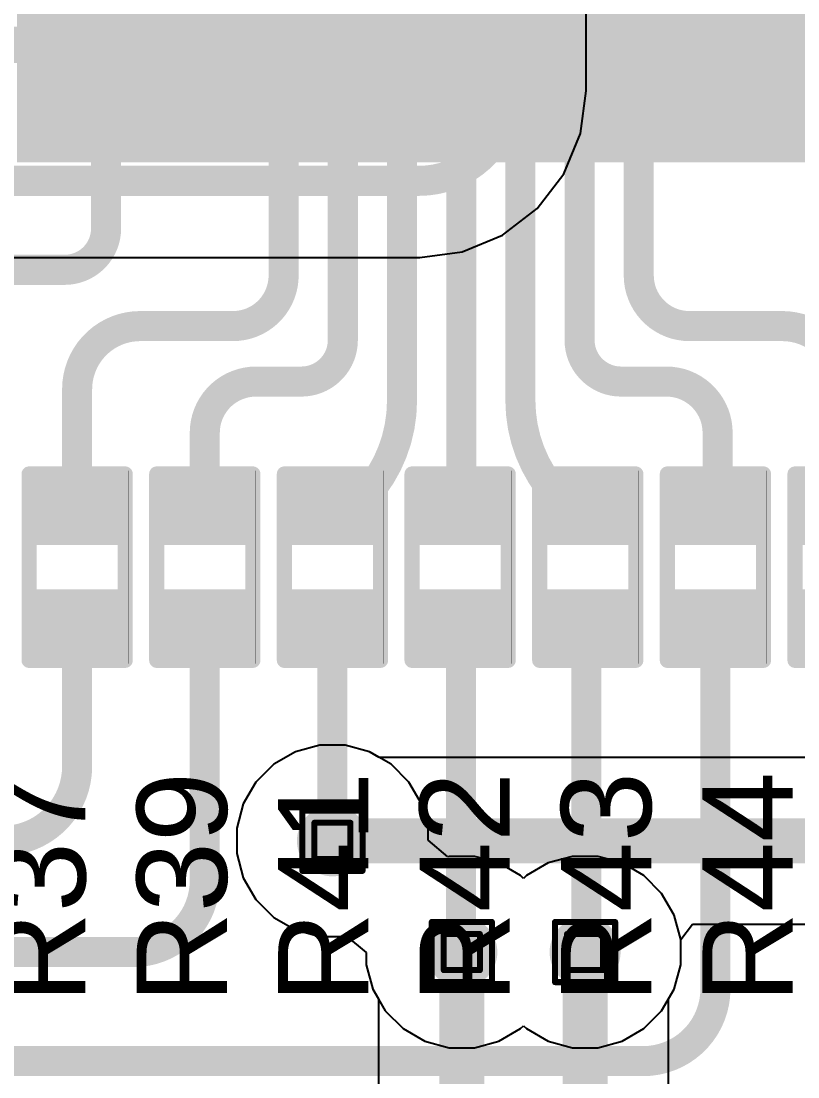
# Model space of a CAD drawing. Header units: inches. Extents: x -5 to 230, y -4 to 159.
# Drawn here: x 27.8 to 34.36, y 19.57 to 28.49 of the extents above; entities that cross this region are included whole.
import ezdxf

# ---------------------------------------------------------------- set-up
doc = ezdxf.new("R2010")
doc.units = ezdxf.units.IN
for name, color, linetype in [('Bottom Layer', 5, 'Continuous'), ('Drill Drawing', 1, 'Continuous'), ('Layer 1', 16, 'Continuous'), ('Layer 2', 76, 'Continuous'), ('Top Layer', 1, 'Continuous'), ('Top Overlay', 2, 'Continuous'), ('Top Paste', 8, 'Continuous'), ('Top Solder', 216, 'Continuous'), ('Via Holes', 16, 'Continuous')]:
    doc.layers.add(name, color=color, linetype=linetype)
doc.styles.add('Arial', font='', dxfattribs={"height": 0.2})
doc.styles.get('Arial').set_extended_font_data('Arial')

# ---------------------------------------------------------------- blocks, each defined once
blk = doc.blocks.new('LQFP_100_71')
at = {"layer": 'Top Layer'}
for points in [[(-2.35, -7.15), (-2.35, -8.35), (-2.65, -8.35), (-2.65, -7.15)], [(-1.85, -7.15), (-1.85, -8.35), (-2.15, -8.35), (-2.15, -7.15)], [(-1.35, -7.15), (-1.35, -8.35), (-1.65, -8.35), (-1.65, -7.15)], [(-0.85, -7.15), (-0.85, -8.35), (-1.15, -8.35), (-1.15, -7.15)], [(-0.35, -7.15), (-0.35, -8.35), (-0.65, -8.35), (-0.65, -7.15)], [(0.15, -7.15), (0.15, -8.35), (-0.15, -8.35), (-0.15, -7.15)], [(0.65, -7.15), (0.65, -8.35), (0.35, -8.35), (0.35, -7.15)], [(1.15, -7.15), (1.15, -8.35), (0.85, -8.35), (0.85, -7.15)], [(1.65, -7.15), (1.65, -8.35), (1.35, -8.35), (1.35, -7.15)], [(2.15, -7.15), (2.15, -8.35), (1.85, -8.35), (1.85, -7.15)], [(2.65, -7.15), (2.65, -8.35), (2.35, -8.35), (2.35, -7.15)], [(3.15, -7.15), (3.15, -8.35), (2.85, -8.35), (2.85, -7.15)], [(3.65, -7.15), (3.65, -8.35), (3.35, -8.35), (3.35, -7.15)]]:
    blk.add_hatch(color=1, dxfattribs=at).paths.add_polyline_path(points)
at = {"layer": 'Top Paste'}
for points in [[(-2.35, -7.15), (-2.35, -8.35), (-2.65, -8.35), (-2.65, -7.15)], [(-1.85, -7.15), (-1.85, -8.35), (-2.15, -8.35), (-2.15, -7.15)], [(-1.35, -7.15), (-1.35, -8.35), (-1.65, -8.35), (-1.65, -7.15)], [(-0.85, -7.15), (-0.85, -8.35), (-1.15, -8.35), (-1.15, -7.15)], [(-0.35, -7.15), (-0.35, -8.35), (-0.65, -8.35), (-0.65, -7.15)], [(0.15, -7.15), (0.15, -8.35), (-0.15, -8.35), (-0.15, -7.15)], [(0.65, -7.15), (0.65, -8.35), (0.35, -8.35), (0.35, -7.15)], [(1.15, -7.15), (1.15, -8.35), (0.85, -8.35), (0.85, -7.15)], [(1.65, -7.15), (1.65, -8.35), (1.35, -8.35), (1.35, -7.15)], [(2.15, -7.15), (2.15, -8.35), (1.85, -8.35), (1.85, -7.15)], [(2.65, -7.15), (2.65, -8.35), (2.35, -8.35), (2.35, -7.15)], [(3.15, -7.15), (3.15, -8.35), (2.85, -8.35), (2.85, -7.15)], [(3.65, -7.15), (3.65, -8.35), (3.35, -8.35), (3.35, -7.15)]]:
    blk.add_hatch(color=8, dxfattribs=at).paths.add_polyline_path(points)
at = {"layer": 'Top Solder'}
for points in [[(-2.2484, -7.0484), (-2.2484, -8.4516), (-2.7516, -8.4516), (-2.7516, -7.0484)], [(-1.7484, -7.0484), (-1.7484, -8.4516), (-2.2516, -8.4516), (-2.2516, -7.0484)], [(-1.2484, -7.0484), (-1.2484, -8.4516), (-1.7516, -8.4516), (-1.7516, -7.0484)], [(-0.7484, -7.0484), (-0.7484, -8.4516), (-1.2516, -8.4516), (-1.2516, -7.0484)], [(-0.2484, -7.0484), (-0.2484, -8.4516), (-0.7516, -8.4516), (-0.7516, -7.0484)], [(0.2516, -7.0484), (0.2516, -8.4516), (-0.2516, -8.4516), (-0.2516, -7.0484)], [(0.7516, -7.0484), (0.7516, -8.4516), (0.2484, -8.4516), (0.2484, -7.0484)], [(1.2516, -7.0484), (1.2516, -8.4516), (0.7484, -8.4516), (0.7484, -7.0484)], [(1.7516, -7.0484), (1.7516, -8.4516), (1.2484, -8.4516), (1.2484, -7.0484)], [(2.2516, -7.0484), (2.2516, -8.4516), (1.7484, -8.4516), (1.7484, -7.0484)], [(2.7516, -7.0484), (2.7516, -8.4516), (2.2484, -8.4516), (2.2484, -7.0484)], [(3.2516, -7.0484), (3.2516, -8.4516), (2.7484, -8.4516), (2.7484, -7.0484)], [(3.7516, -7.0484), (3.7516, -8.4516), (3.2484, -8.4516), (3.2484, -7.0484)], [(4.2516, -7.0484), (4.2516, -8.4516), (3.7484, -8.4516), (3.7484, -7.0484)]]:
    blk.add_hatch(color=216, dxfattribs=at).paths.add_polyline_path(points)
blk = doc.blocks.new('R___0402_135')
at = {"layer": 'Top Layer'}
for points in [[(-0.6985, -0.3175), (-0.6985, 0.3175), (-0.2413, 0.3175), (-0.2413, -0.3175)], [(0.2413, -0.3175), (0.2413, 0.3175), (0.6985, 0.3175), (0.6985, -0.3175)]]:
    blk.add_hatch(color=1, dxfattribs=at).paths.add_polyline_path(points)
at = {"layer": 'Top Paste'}
for points in [[(-0.6985, -0.3175), (-0.6985, 0.3175), (-0.2413, 0.3175), (-0.2413, -0.3175)], [(0.2413, -0.3175), (0.2413, 0.3175), (0.6985, 0.3175), (0.6985, -0.3175)]]:
    blk.add_hatch(color=8, dxfattribs=at).paths.add_polyline_path(points)
at = {"layer": 'Top Solder'}
for points in [[(-0.7535, -0.3725), (-0.7535, 0.3725), (-0.1863, 0.3725), (-0.1863, -0.3725)], [(0.1863, -0.3725), (0.1863, 0.3725), (0.7535, 0.3725), (0.7535, -0.3725)]]:
    blk.add_hatch(color=216, dxfattribs=at).paths.add_polyline_path(points)
at = {"layer": 'Top Overlay'}
for points, const_width in [([(-0.7874, 0.4064), (-0.7874, -0.4064)], 0.127), ([(-0.7874, 0.4064), (0.7874, 0.4064)], 0.127), ([(0.7874, 0.4064), (0.7874, -0.4064)], 0.127), ([(-0.7874, -0.4064), (0.7874, -0.4064)], 0.127), ([(-0.8128, -0.4318), (0.8128, -0.4318)], 0.00323)]:
    blk.add_lwpolyline(points, dxfattribs=dict(at, const_width=const_width))
for points, const_width in [([(-0.8191, 0.4064, 1), (-0.7556, 0.4064, 1)], 0.0635), ([(-0.8191, 0.4064, 1), (-0.7556, 0.4064, 1)], 0.0635), ([(0.7556, 0.4064, 1), (0.8191, 0.4064, 1)], 0.0635), ([(0.7556, 0.4064, 1), (0.8191, 0.4064, 1)], 0.0635), ([(-0.8191, -0.4064, 1), (-0.7556, -0.4064, 1)], 0.0635), ([(-0.8191, -0.4064, 1), (-0.7556, -0.4064, 1)], 0.0635), ([(0.7556, -0.4064, 1), (0.8191, -0.4064, 1)], 0.0635), ([(0.7556, -0.4064, 1), (0.8191, -0.4064, 1)], 0.0635), ([(-0.8136, -0.4318, 1), (-0.812, -0.4318, 1)], 0.00161), ([(0.812, -0.4318, 1), (0.8136, -0.4318, 1)], 0.00161)]:
    blk.add_lwpolyline(points, format="xyb", close=True, dxfattribs=dict(at, const_width=const_width))
blk = doc.blocks.new('R___0402_136')
at = {"layer": 'Top Layer'}
for points in [[(-0.6985, -0.3175), (-0.6985, 0.3175), (-0.2413, 0.3175), (-0.2413, -0.3175)], [(0.2413, -0.3175), (0.2413, 0.3175), (0.6985, 0.3175), (0.6985, -0.3175)]]:
    blk.add_hatch(color=1, dxfattribs=at).paths.add_polyline_path(points)
at = {"layer": 'Top Paste'}
for points in [[(-0.6985, -0.3175), (-0.6985, 0.3175), (-0.2413, 0.3175), (-0.2413, -0.3175)], [(0.2413, -0.3175), (0.2413, 0.3175), (0.6985, 0.3175), (0.6985, -0.3175)]]:
    blk.add_hatch(color=8, dxfattribs=at).paths.add_polyline_path(points)
at = {"layer": 'Top Solder'}
for points in [[(-0.7535, -0.3725), (-0.7535, 0.3725), (-0.1863, 0.3725), (-0.1863, -0.3725)], [(0.1863, -0.3725), (0.1863, 0.3725), (0.7535, 0.3725), (0.7535, -0.3725)]]:
    blk.add_hatch(color=216, dxfattribs=at).paths.add_polyline_path(points)
at = {"layer": 'Top Overlay'}
for points, const_width in [([(-0.7874, 0.4064), (-0.7874, -0.4064)], 0.127), ([(-0.7874, 0.4064), (0.7874, 0.4064)], 0.127), ([(0.7874, 0.4064), (0.7874, -0.4064)], 0.127), ([(-0.7874, -0.4064), (0.7874, -0.4064)], 0.127), ([(-0.8128, -0.4318), (0.8128, -0.4318)], 0.00323)]:
    blk.add_lwpolyline(points, dxfattribs=dict(at, const_width=const_width))
for points, const_width in [([(-0.8191, 0.4064, 1), (-0.7556, 0.4064, 1)], 0.0635), ([(-0.8191, 0.4064, 1), (-0.7556, 0.4064, 1)], 0.0635), ([(0.7556, 0.4064, 1), (0.8191, 0.4064, 1)], 0.0635), ([(0.7556, 0.4064, 1), (0.8191, 0.4064, 1)], 0.0635), ([(-0.8191, -0.4064, 1), (-0.7556, -0.4064, 1)], 0.0635), ([(-0.8191, -0.4064, 1), (-0.7556, -0.4064, 1)], 0.0635), ([(0.7556, -0.4064, 1), (0.8191, -0.4064, 1)], 0.0635), ([(0.7556, -0.4064, 1), (0.8191, -0.4064, 1)], 0.0635), ([(-0.8136, -0.4318, 1), (-0.812, -0.4318, 1)], 0.00161), ([(0.812, -0.4318, 1), (0.8136, -0.4318, 1)], 0.00161)]:
    blk.add_lwpolyline(points, format="xyb", close=True, dxfattribs=dict(at, const_width=const_width))
blk = doc.blocks.new('R___0402_137')
at = {"layer": 'Top Layer'}
for points in [[(-0.6985, -0.3175), (-0.6985, 0.3175), (-0.2413, 0.3175), (-0.2413, -0.3175)], [(0.2413, -0.3175), (0.2413, 0.3175), (0.6985, 0.3175), (0.6985, -0.3175)]]:
    blk.add_hatch(color=1, dxfattribs=at).paths.add_polyline_path(points)
at = {"layer": 'Top Paste'}
for points in [[(-0.6985, -0.3175), (-0.6985, 0.3175), (-0.2413, 0.3175), (-0.2413, -0.3175)], [(0.2413, -0.3175), (0.2413, 0.3175), (0.6985, 0.3175), (0.6985, -0.3175)]]:
    blk.add_hatch(color=8, dxfattribs=at).paths.add_polyline_path(points)
at = {"layer": 'Top Solder'}
for points in [[(-0.7535, -0.3725), (-0.7535, 0.3725), (-0.1863, 0.3725), (-0.1863, -0.3725)], [(0.1863, -0.3725), (0.1863, 0.3725), (0.7535, 0.3725), (0.7535, -0.3725)]]:
    blk.add_hatch(color=216, dxfattribs=at).paths.add_polyline_path(points)
at = {"layer": 'Top Overlay'}
for points, const_width in [([(-0.7874, 0.4064), (-0.7874, -0.4064)], 0.127), ([(-0.7874, 0.4064), (0.7874, 0.4064)], 0.127), ([(0.7874, 0.4064), (0.7874, -0.4064)], 0.127), ([(-0.7874, -0.4064), (0.7874, -0.4064)], 0.127), ([(-0.8128, -0.4318), (0.8128, -0.4318)], 0.00323)]:
    blk.add_lwpolyline(points, dxfattribs=dict(at, const_width=const_width))
for points, const_width in [([(-0.8191, 0.4064, 1), (-0.7556, 0.4064, 1)], 0.0635), ([(-0.8191, 0.4064, 1), (-0.7556, 0.4064, 1)], 0.0635), ([(0.7556, 0.4064, 1), (0.8191, 0.4064, 1)], 0.0635), ([(0.7556, 0.4064, 1), (0.8191, 0.4064, 1)], 0.0635), ([(-0.8191, -0.4064, 1), (-0.7556, -0.4064, 1)], 0.0635), ([(-0.8191, -0.4064, 1), (-0.7556, -0.4064, 1)], 0.0635), ([(0.7556, -0.4064, 1), (0.8191, -0.4064, 1)], 0.0635), ([(0.7556, -0.4064, 1), (0.8191, -0.4064, 1)], 0.0635), ([(-0.8136, -0.4318, 1), (-0.812, -0.4318, 1)], 0.00161), ([(0.812, -0.4318, 1), (0.8136, -0.4318, 1)], 0.00161)]:
    blk.add_lwpolyline(points, format="xyb", close=True, dxfattribs=dict(at, const_width=const_width))
blk = doc.blocks.new('R___0402_138')
at = {"layer": 'Top Layer'}
for points in [[(-0.6985, -0.3175), (-0.6985, 0.3175), (-0.2413, 0.3175), (-0.2413, -0.3175)], [(0.2413, -0.3175), (0.2413, 0.3175), (0.6985, 0.3175), (0.6985, -0.3175)]]:
    blk.add_hatch(color=1, dxfattribs=at).paths.add_polyline_path(points)
at = {"layer": 'Top Paste'}
for points in [[(-0.6985, -0.3175), (-0.6985, 0.3175), (-0.2413, 0.3175), (-0.2413, -0.3175)], [(0.2413, -0.3175), (0.2413, 0.3175), (0.6985, 0.3175), (0.6985, -0.3175)]]:
    blk.add_hatch(color=8, dxfattribs=at).paths.add_polyline_path(points)
at = {"layer": 'Top Solder'}
for points in [[(-0.7535, -0.3725), (-0.7535, 0.3725), (-0.1863, 0.3725), (-0.1863, -0.3725)], [(0.1863, -0.3725), (0.1863, 0.3725), (0.7535, 0.3725), (0.7535, -0.3725)]]:
    blk.add_hatch(color=216, dxfattribs=at).paths.add_polyline_path(points)
at = {"layer": 'Top Overlay'}
for points, const_width in [([(-0.7874, 0.4064), (-0.7874, -0.4064)], 0.127), ([(-0.7874, 0.4064), (0.7874, 0.4064)], 0.127), ([(0.7874, 0.4064), (0.7874, -0.4064)], 0.127), ([(-0.7874, -0.4064), (0.7874, -0.4064)], 0.127), ([(-0.8128, -0.4318), (0.8128, -0.4318)], 0.00323)]:
    blk.add_lwpolyline(points, dxfattribs=dict(at, const_width=const_width))
for points, const_width in [([(-0.8191, 0.4064, 1), (-0.7556, 0.4064, 1)], 0.0635), ([(-0.8191, 0.4064, 1), (-0.7556, 0.4064, 1)], 0.0635), ([(0.7556, 0.4064, 1), (0.8191, 0.4064, 1)], 0.0635), ([(0.7556, 0.4064, 1), (0.8191, 0.4064, 1)], 0.0635), ([(-0.8191, -0.4064, 1), (-0.7556, -0.4064, 1)], 0.0635), ([(-0.8191, -0.4064, 1), (-0.7556, -0.4064, 1)], 0.0635), ([(0.7556, -0.4064, 1), (0.8191, -0.4064, 1)], 0.0635), ([(0.7556, -0.4064, 1), (0.8191, -0.4064, 1)], 0.0635), ([(-0.8136, -0.4318, 1), (-0.812, -0.4318, 1)], 0.00161), ([(0.812, -0.4318, 1), (0.8136, -0.4318, 1)], 0.00161)]:
    blk.add_lwpolyline(points, format="xyb", close=True, dxfattribs=dict(at, const_width=const_width))
blk = doc.blocks.new('R___0402_139')
at = {"layer": 'Top Layer'}
for points in [[(-0.6985, -0.3175), (-0.6985, 0.3175), (-0.2413, 0.3175), (-0.2413, -0.3175)], [(0.2413, -0.3175), (0.2413, 0.3175), (0.6985, 0.3175), (0.6985, -0.3175)]]:
    blk.add_hatch(color=1, dxfattribs=at).paths.add_polyline_path(points)
at = {"layer": 'Top Paste'}
for points in [[(-0.6985, -0.3175), (-0.6985, 0.3175), (-0.2413, 0.3175), (-0.2413, -0.3175)], [(0.2413, -0.3175), (0.2413, 0.3175), (0.6985, 0.3175), (0.6985, -0.3175)]]:
    blk.add_hatch(color=8, dxfattribs=at).paths.add_polyline_path(points)
at = {"layer": 'Top Solder'}
for points in [[(-0.7535, -0.3725), (-0.7535, 0.3725), (-0.1863, 0.3725), (-0.1863, -0.3725)], [(0.1863, -0.3725), (0.1863, 0.3725), (0.7535, 0.3725), (0.7535, -0.3725)]]:
    blk.add_hatch(color=216, dxfattribs=at).paths.add_polyline_path(points)
at = {"layer": 'Top Overlay'}
for points, const_width in [([(-0.7874, 0.4064), (-0.7874, -0.4064)], 0.127), ([(-0.7874, 0.4064), (0.7874, 0.4064)], 0.127), ([(0.7874, 0.4064), (0.7874, -0.4064)], 0.127), ([(-0.7874, -0.4064), (0.7874, -0.4064)], 0.127), ([(-0.8128, -0.4318), (0.8128, -0.4318)], 0.00323)]:
    blk.add_lwpolyline(points, dxfattribs=dict(at, const_width=const_width))
for points, const_width in [([(-0.8191, 0.4064, 1), (-0.7556, 0.4064, 1)], 0.0635), ([(-0.8191, 0.4064, 1), (-0.7556, 0.4064, 1)], 0.0635), ([(0.7556, 0.4064, 1), (0.8191, 0.4064, 1)], 0.0635), ([(0.7556, 0.4064, 1), (0.8191, 0.4064, 1)], 0.0635), ([(-0.8191, -0.4064, 1), (-0.7556, -0.4064, 1)], 0.0635), ([(-0.8191, -0.4064, 1), (-0.7556, -0.4064, 1)], 0.0635), ([(0.7556, -0.4064, 1), (0.8191, -0.4064, 1)], 0.0635), ([(0.7556, -0.4064, 1), (0.8191, -0.4064, 1)], 0.0635), ([(-0.8136, -0.4318, 1), (-0.812, -0.4318, 1)], 0.00161), ([(0.812, -0.4318, 1), (0.8136, -0.4318, 1)], 0.00161)]:
    blk.add_lwpolyline(points, format="xyb", close=True, dxfattribs=dict(at, const_width=const_width))
blk = doc.blocks.new('R___0402_141')
at = {"layer": 'Top Layer'}
for points in [[(-0.6985, -0.3175), (-0.6985, 0.3175), (-0.2413, 0.3175), (-0.2413, -0.3175)], [(0.2413, -0.3175), (0.2413, 0.3175), (0.6985, 0.3175), (0.6985, -0.3175)]]:
    blk.add_hatch(color=1, dxfattribs=at).paths.add_polyline_path(points)
at = {"layer": 'Top Paste'}
for points in [[(-0.6985, -0.3175), (-0.6985, 0.3175), (-0.2413, 0.3175), (-0.2413, -0.3175)], [(0.2413, -0.3175), (0.2413, 0.3175), (0.6985, 0.3175), (0.6985, -0.3175)]]:
    blk.add_hatch(color=8, dxfattribs=at).paths.add_polyline_path(points)
at = {"layer": 'Top Solder'}
for points in [[(-0.7535, -0.3725), (-0.7535, 0.3725), (-0.1863, 0.3725), (-0.1863, -0.3725)], [(0.1863, -0.3725), (0.1863, 0.3725), (0.7535, 0.3725), (0.7535, -0.3725)]]:
    blk.add_hatch(color=216, dxfattribs=at).paths.add_polyline_path(points)
at = {"layer": 'Top Overlay'}
for points, const_width in [([(-0.7874, 0.4064), (-0.7874, -0.4064)], 0.127), ([(-0.7874, 0.4064), (0.7874, 0.4064)], 0.127), ([(0.7874, 0.4064), (0.7874, -0.4064)], 0.127), ([(-0.7874, -0.4064), (0.7874, -0.4064)], 0.127), ([(-0.8128, -0.4318), (0.8128, -0.4318)], 0.00323)]:
    blk.add_lwpolyline(points, dxfattribs=dict(at, const_width=const_width))
for points, const_width in [([(-0.8191, 0.4064, 1), (-0.7556, 0.4064, 1)], 0.0635), ([(-0.8191, 0.4064, 1), (-0.7556, 0.4064, 1)], 0.0635), ([(0.7556, 0.4064, 1), (0.8191, 0.4064, 1)], 0.0635), ([(0.7556, 0.4064, 1), (0.8191, 0.4064, 1)], 0.0635), ([(-0.8191, -0.4064, 1), (-0.7556, -0.4064, 1)], 0.0635), ([(-0.8191, -0.4064, 1), (-0.7556, -0.4064, 1)], 0.0635), ([(0.7556, -0.4064, 1), (0.8191, -0.4064, 1)], 0.0635), ([(0.7556, -0.4064, 1), (0.8191, -0.4064, 1)], 0.0635), ([(-0.8136, -0.4318, 1), (-0.812, -0.4318, 1)], 0.00161), ([(0.812, -0.4318, 1), (0.8136, -0.4318, 1)], 0.00161)]:
    blk.add_lwpolyline(points, format="xyb", close=True, dxfattribs=dict(at, const_width=const_width))
blk = doc.blocks.new('R___0402_143')
at = {"layer": 'Top Layer'}
for points in [[(-0.6985, -0.3175), (-0.6985, 0.3175), (-0.2413, 0.3175), (-0.2413, -0.3175)], [(0.2413, -0.3175), (0.2413, 0.3175), (0.6985, 0.3175), (0.6985, -0.3175)]]:
    blk.add_hatch(color=1, dxfattribs=at).paths.add_polyline_path(points)
at = {"layer": 'Top Paste'}
for points in [[(-0.6985, -0.3175), (-0.6985, 0.3175), (-0.2413, 0.3175), (-0.2413, -0.3175)], [(0.2413, -0.3175), (0.2413, 0.3175), (0.6985, 0.3175), (0.6985, -0.3175)]]:
    blk.add_hatch(color=8, dxfattribs=at).paths.add_polyline_path(points)
at = {"layer": 'Top Solder'}
for points in [[(-0.7535, -0.3725), (-0.7535, 0.3725), (-0.1863, 0.3725), (-0.1863, -0.3725)], [(0.1863, -0.3725), (0.1863, 0.3725), (0.7535, 0.3725), (0.7535, -0.3725)]]:
    blk.add_hatch(color=216, dxfattribs=at).paths.add_polyline_path(points)
at = {"layer": 'Top Overlay'}
for points, const_width in [([(-0.7874, 0.4064), (-0.7874, -0.4064)], 0.127), ([(-0.7874, 0.4064), (0.7874, 0.4064)], 0.127), ([(0.7874, 0.4064), (0.7874, -0.4064)], 0.127), ([(-0.7874, -0.4064), (0.7874, -0.4064)], 0.127), ([(-0.8128, -0.4318), (0.8128, -0.4318)], 0.00323)]:
    blk.add_lwpolyline(points, dxfattribs=dict(at, const_width=const_width))
for points, const_width in [([(-0.8191, 0.4064, 1), (-0.7556, 0.4064, 1)], 0.0635), ([(-0.8191, 0.4064, 1), (-0.7556, 0.4064, 1)], 0.0635), ([(0.7556, 0.4064, 1), (0.8191, 0.4064, 1)], 0.0635), ([(0.7556, 0.4064, 1), (0.8191, 0.4064, 1)], 0.0635), ([(-0.8191, -0.4064, 1), (-0.7556, -0.4064, 1)], 0.0635), ([(-0.8191, -0.4064, 1), (-0.7556, -0.4064, 1)], 0.0635), ([(0.7556, -0.4064, 1), (0.8191, -0.4064, 1)], 0.0635), ([(0.7556, -0.4064, 1), (0.8191, -0.4064, 1)], 0.0635), ([(-0.8136, -0.4318, 1), (-0.812, -0.4318, 1)], 0.00161), ([(0.812, -0.4318, 1), (0.8136, -0.4318, 1)], 0.00161)]:
    blk.add_lwpolyline(points, format="xyb", close=True, dxfattribs=dict(at, const_width=const_width))

msp = doc.modelspace()

# ---------------------------------------------------------------- hatches: boundary and pattern name
at = {"layer": 'Bottom Layer'}
h = msp.add_hatch(color=5, dxfattribs=at)
edge = h.paths.add_edge_path()
edge.add_arc((30.4283, 21.5646), 0.3, 0, 360)
h = msp.add_hatch(color=5, dxfattribs=at)
edge = h.paths.add_edge_path()
edge.add_arc((31.5214, 20.6248), 0.3, 0, 360)
h = msp.add_hatch(color=5, dxfattribs=at)
edge = h.paths.add_edge_path()
edge.add_arc((32.5628, 20.6248), 0.3, 0, 360)
at = {"layer": 'Layer 1'}
h = msp.add_hatch(color=16, dxfattribs=at)
edge = h.paths.add_edge_path()
edge.add_arc((30.4283, 21.5646), 0.3, 0, 360)
h = msp.add_hatch(color=16, dxfattribs=at)
edge = h.paths.add_edge_path()
edge.add_arc((31.5214, 20.6248), 0.3, 0, 360)
h = msp.add_hatch(color=16, dxfattribs=at)
edge = h.paths.add_edge_path()
edge.add_arc((32.5628, 20.6248), 0.3, 0, 360)
at = {"layer": 'Layer 2'}
h = msp.add_hatch(color=76, dxfattribs=at)
edge = h.paths.add_edge_path()
edge.add_arc((30.4283, 21.5646), 0.3, 0, 360)
h = msp.add_hatch(color=76, dxfattribs=at)
edge = h.paths.add_edge_path()
edge.add_arc((31.5214, 20.6248), 0.3, 0, 360)
h = msp.add_hatch(color=76, dxfattribs=at)
edge = h.paths.add_edge_path()
edge.add_arc((32.5628, 20.6248), 0.3, 0, 360)
at = {"layer": 'Top Layer'}
h = msp.add_hatch(color=1, dxfattribs=at)
edge = h.paths.add_edge_path()
edge.add_arc((30.4283, 21.5646), 0.3, 0, 360)
h = msp.add_hatch(color=1, dxfattribs=at)
edge = h.paths.add_edge_path()
edge.add_arc((31.5214, 20.6248), 0.3, 0, 360)
h = msp.add_hatch(color=1, dxfattribs=at)
edge = h.paths.add_edge_path()
edge.add_arc((32.5628, 20.6248), 0.3, 0, 360)
at = {"layer": 'Via Holes'}
h = msp.add_hatch(color=7, dxfattribs=at)
edge = h.paths.add_edge_path()
edge.add_arc((30.4283, 21.5646), 0.15, 0, 360)
h = msp.add_hatch(color=7, dxfattribs=at)
edge = h.paths.add_edge_path()
edge.add_arc((31.5214, 20.6248), 0.15, 0, 360)
h = msp.add_hatch(color=7, dxfattribs=at)
edge = h.paths.add_edge_path()
edge.add_arc((32.5628, 20.6248), 0.15, 0, 360)

# ---------------------------------------------------------------- linework, layer by layer
at = {"layer": 'Bottom Layer'}
for p, q in [((32.5729, 27.9045), (32.5729, 37.0617)), ((32.5245, 27.5389), (32.5719, 27.8992)), ((32.5719, 27.8992), (32.5729, 27.9045)), ((32.3833, 27.1982), (32.5245, 27.5389)), ((32.1589, 26.9057), (32.3833, 27.1982)), ((31.8663, 26.6812), (32.1589, 26.9057)), ((31.5256, 26.5401), (31.8663, 26.6812)), ((24.811, 26.4916), (31.16, 26.4916)), ((31.16, 26.4916), (31.1653, 26.4926)), ((31.1653, 26.4926), (31.5256, 26.5401)), ((30.1165, 22.3175), (29.9322, 22.2112)), ((30.322, 22.3726), (30.1165, 22.3175)), ((30.5347, 22.3726), (30.322, 22.3726)), ((30.7402, 22.3175), (30.5347, 22.3726)), ((30.8241, 22.2691), (30.7402, 22.3175)), ((29.9322, 22.2112), (29.7818, 22.0607)), ((39.7116, 22.2691), (30.8241, 22.2691)), ((29.7818, 22.0607), (29.6754, 21.8765)), ((29.6754, 21.8765), (29.6203, 21.671)), ((29.6203, 21.671), (29.6203, 21.4582)), ((29.6203, 21.4582), (29.6754, 21.2527)), ((29.6754, 21.2527), (29.7818, 21.0685)), ((29.7818, 21.0685), (29.9322, 20.918)), ((29.9322, 20.918), (30.1165, 20.8117)), ((30.1165, 20.8117), (30.322, 20.7566)), ((33.3708, 20.7312), (33.4697, 20.8601)), ((33.4697, 20.8601), (39.5912, 20.8601)), ((30.322, 20.7566), (30.5347, 20.7566)), ((30.5347, 20.7566), (30.5476, 20.76)), ((30.5476, 20.76), (30.7134, 20.6204)), ((33.3708, 20.5184), (33.3708, 20.7312)), ((30.7134, 20.6204), (30.7134, 20.5184)), ((30.7134, 20.5184), (30.7685, 20.3129)), ((33.3157, 20.3129), (33.3708, 20.5184)), ((30.7685, 20.3129), (30.8169, 20.2291)), ((33.2673, 20.2291), (33.3157, 20.3129)), ((30.8169, 20.2291), (30.8169, 18.3027)), ((33.2673, 18.3027), (33.2673, 20.2291))]:
    msp.add_line(p, q, dxfattribs=at)
for points, const_width in [([(31.9255, 27.9045), (31.9255, 37.0617)], 0.254), ([(10.5489, 28.2877), (28.8046, 28.2877)], 0.3048), ([(5.8971, 27.139), (31.16, 27.139)], 0.254), ([(30.4283, 21.5646), (39.7116, 21.5646)], 0.381), ([(31.5214, 17.907), (31.5214, 20.6248)], 0.381), ([(32.5628, 17.907), (32.5628, 20.6248)], 0.381)]:
    msp.add_lwpolyline(points, dxfattribs=dict(at, const_width=const_width))
for points, const_width in [([(30.1244, 29.6075, -0.414214), (28.8046, 28.2877)], 0.3048), ([(31.9255, 27.9045, -0.414214), (31.16, 27.139)], 0.254)]:
    msp.add_lwpolyline(points, format="xyb", dxfattribs=dict(at, const_width=const_width))
for points, const_width in [([(28.7284, 28.2877, 1), (28.8808, 28.2877, 1)], 0.1524), ([(28.7284, 28.2877, 1), (28.8808, 28.2877, 1)], 0.1524), ([(31.862, 27.9045, 1), (31.989, 27.9045, 1)], 0.127), ([(31.862, 27.9045, 1), (31.989, 27.9045, 1)], 0.127), ([(31.0965, 27.139, 1), (31.2235, 27.139, 1)], 0.127), ([(31.0965, 27.139, 1), (31.2235, 27.139, 1)], 0.127), ([(30.3331, 21.5646, 1), (30.5236, 21.5646, 1)], 0.1905), ([(31.4261, 20.6248, 1), (31.6166, 20.6248, 1)], 0.1905), ([(32.4676, 20.6248, 1), (32.6581, 20.6248, 1)], 0.1905)]:
    msp.add_lwpolyline(points, format="xyb", close=True, dxfattribs=dict(at, const_width=const_width))
at = {"layer": 'Drill Drawing', "const_width": 0.0508}
for points in [[(30.1743, 21.8186), (30.6823, 21.8186)], [(30.1743, 21.3106), (30.1743, 21.8186)], [(30.6823, 21.3106), (30.6823, 21.8186)], [(30.2759, 21.717), (30.5807, 21.717)], [(30.2759, 21.4122), (30.2759, 21.717)], [(30.5807, 21.4122), (30.5807, 21.717)], [(30.2759, 21.4122), (30.5807, 21.4122)], [(30.1743, 21.3106), (30.6823, 21.3106)], [(31.2674, 20.8788), (31.7754, 20.8788)], [(31.2674, 20.3708), (31.2674, 20.8788)], [(31.7754, 20.3708), (31.7754, 20.8788)], [(32.3088, 20.8788), (32.8168, 20.8788)], [(32.3088, 20.3708), (32.3088, 20.8788)], [(32.8168, 20.3708), (32.8168, 20.8788)], [(31.369, 20.7772), (31.6738, 20.7772)], [(31.369, 20.4724), (31.369, 20.7772)], [(31.6738, 20.4724), (31.6738, 20.7772)], [(32.4104, 20.7772), (32.7152, 20.7772)], [(32.4104, 20.4724), (32.4104, 20.7772)], [(32.7152, 20.4724), (32.7152, 20.7772)], [(31.369, 20.4724), (31.6738, 20.4724)], [(32.4104, 20.4724), (32.7152, 20.4724)], [(31.2674, 20.3708), (31.7754, 20.3708)], [(32.3088, 20.3708), (32.8168, 20.3708)]]:
    msp.add_lwpolyline(points, dxfattribs=at)
at = {"layer": 'Drill Drawing', "const_width": 0.0254}
for points in [[(30.1616, 21.8186, 1), (30.187, 21.8186, 1)], [(30.1616, 21.8186, 1), (30.187, 21.8186, 1)], [(30.6696, 21.8186, 1), (30.695, 21.8186, 1)], [(30.6696, 21.8186, 1), (30.695, 21.8186, 1)], [(30.2632, 21.717, 1), (30.2886, 21.717, 1)], [(30.2632, 21.717, 1), (30.2886, 21.717, 1)], [(30.568, 21.717, 1), (30.5934, 21.717, 1)], [(30.568, 21.717, 1), (30.5934, 21.717, 1)], [(30.2632, 21.4122, 1), (30.2886, 21.4122, 1)], [(30.2632, 21.4122, 1), (30.2886, 21.4122, 1)], [(30.568, 21.4122, 1), (30.5934, 21.4122, 1)], [(30.568, 21.4122, 1), (30.5934, 21.4122, 1)], [(30.1616, 21.3106, 1), (30.187, 21.3106, 1)], [(30.1616, 21.3106, 1), (30.187, 21.3106, 1)], [(30.6696, 21.3106, 1), (30.695, 21.3106, 1)], [(30.6696, 21.3106, 1), (30.695, 21.3106, 1)], [(31.2547, 20.8788, 1), (31.2801, 20.8788, 1)], [(31.2547, 20.8788, 1), (31.2801, 20.8788, 1)], [(31.7627, 20.8788, 1), (31.7881, 20.8788, 1)], [(31.7627, 20.8788, 1), (31.7881, 20.8788, 1)], [(32.2961, 20.8788, 1), (32.3215, 20.8788, 1)], [(32.2961, 20.8788, 1), (32.3215, 20.8788, 1)], [(32.8041, 20.8788, 1), (32.8295, 20.8788, 1)], [(32.8041, 20.8788, 1), (32.8295, 20.8788, 1)], [(31.3563, 20.7772, 1), (31.3817, 20.7772, 1)], [(31.3563, 20.7772, 1), (31.3817, 20.7772, 1)], [(31.6611, 20.7772, 1), (31.6865, 20.7772, 1)], [(31.6611, 20.7772, 1), (31.6865, 20.7772, 1)], [(32.3977, 20.7772, 1), (32.4231, 20.7772, 1)], [(32.3977, 20.7772, 1), (32.4231, 20.7772, 1)], [(32.7025, 20.7772, 1), (32.7279, 20.7772, 1)], [(32.7025, 20.7772, 1), (32.7279, 20.7772, 1)], [(31.3563, 20.4724, 1), (31.3817, 20.4724, 1)], [(31.3563, 20.4724, 1), (31.3817, 20.4724, 1)], [(31.6611, 20.4724, 1), (31.6865, 20.4724, 1)], [(31.6611, 20.4724, 1), (31.6865, 20.4724, 1)], [(32.3977, 20.4724, 1), (32.4231, 20.4724, 1)], [(32.3977, 20.4724, 1), (32.4231, 20.4724, 1)], [(32.7025, 20.4724, 1), (32.7279, 20.4724, 1)], [(32.7025, 20.4724, 1), (32.7279, 20.4724, 1)], [(31.2547, 20.3708, 1), (31.2801, 20.3708, 1)], [(31.2547, 20.3708, 1), (31.2801, 20.3708, 1)], [(31.7627, 20.3708, 1), (31.7881, 20.3708, 1)], [(31.7627, 20.3708, 1), (31.7881, 20.3708, 1)], [(32.2961, 20.3708, 1), (32.3215, 20.3708, 1)], [(32.2961, 20.3708, 1), (32.3215, 20.3708, 1)], [(32.8041, 20.3708, 1), (32.8295, 20.3708, 1)], [(32.8041, 20.3708, 1), (32.8295, 20.3708, 1)]]:
    msp.add_lwpolyline(points, format="xyb", close=True, dxfattribs=at)
at = {"layer": 'Layer 1'}
for p, q in [((30.1165, 22.3175), (29.9322, 22.2112)), ((30.322, 22.3726), (30.1165, 22.3175)), ((30.5347, 22.3726), (30.322, 22.3726)), ((30.7402, 22.3175), (30.5347, 22.3726)), ((30.9245, 22.2112), (30.7402, 22.3175)), ((29.9322, 22.2112), (29.7818, 22.0607)), ((31.0749, 22.0607), (30.9245, 22.2112)), ((29.7818, 22.0607), (29.6754, 21.8765)), ((31.1813, 21.8765), (31.0749, 22.0607)), ((29.6754, 21.8765), (29.6203, 21.671)), ((31.2363, 21.671), (31.1813, 21.8765)), ((29.6203, 21.671), (29.6203, 21.4582)), ((31.2363, 21.569), (31.2363, 21.671)), ((31.4022, 21.4294), (31.2363, 21.569)), ((29.6203, 21.4582), (29.6754, 21.2527)), ((31.415, 21.4328), (31.4022, 21.4294)), ((31.6278, 21.4328), (31.415, 21.4328)), ((31.8333, 21.3777), (31.6278, 21.4328)), ((32.4564, 21.4328), (32.2509, 21.3777)), ((32.6692, 21.4328), (32.4564, 21.4328)), ((32.8747, 21.3777), (32.6692, 21.4328)), ((32.0175, 21.2714), (31.8333, 21.3777)), ((32.2509, 21.3777), (32.0667, 21.2714)), ((33.0589, 21.2714), (32.8747, 21.3777)), ((29.6754, 21.2527), (29.7818, 21.0685)), ((32.0421, 21.2468), (32.0175, 21.2714)), ((32.0667, 21.2714), (32.0421, 21.2468)), ((33.2094, 21.1209), (33.0589, 21.2714)), ((29.7818, 21.0685), (29.9322, 20.918)), ((33.3157, 20.9367), (33.2094, 21.1209)), ((29.9322, 20.918), (30.1165, 20.8117)), ((33.3708, 20.7312), (33.3157, 20.9367)), ((30.1165, 20.8117), (30.322, 20.7566)), ((30.322, 20.7566), (30.5347, 20.7566)), ((30.5347, 20.7566), (30.5476, 20.76)), ((30.5476, 20.76), (30.7134, 20.6204)), ((33.3708, 20.5184), (33.3708, 20.7312)), ((30.7134, 20.6204), (30.7134, 20.5184)), ((30.7134, 20.5184), (30.7685, 20.3129)), ((33.3157, 20.3129), (33.3708, 20.5184)), ((30.7685, 20.3129), (30.8748, 20.1287)), ((33.2094, 20.1287), (33.3157, 20.3129)), ((30.8748, 20.1287), (31.0253, 19.9782)), ((33.0589, 19.9782), (33.2094, 20.1287)), ((31.0253, 19.9782), (31.2095, 19.8719)), ((31.8333, 19.8719), (32.0175, 19.9782)), ((32.0175, 19.9782), (32.0421, 20.0028)), ((32.0421, 20.0028), (32.0667, 19.9782)), ((32.0667, 19.9782), (32.2509, 19.8719)), ((32.8747, 19.8719), (33.0589, 19.9782)), ((31.2095, 19.8719), (31.415, 19.8168)), ((31.415, 19.8168), (31.6278, 19.8168)), ((31.6278, 19.8168), (31.8333, 19.8719)), ((32.2509, 19.8719), (32.4564, 19.8168)), ((32.4564, 19.8168), (32.6692, 19.8168)), ((32.6692, 19.8168), (32.8747, 19.8719))]:
    msp.add_line(p, q, dxfattribs=at)
at = {"layer": 'Layer 2'}
for p, q in [((30.1165, 22.3175), (29.9322, 22.2112)), ((30.322, 22.3726), (30.1165, 22.3175)), ((30.5347, 22.3726), (30.322, 22.3726)), ((30.7402, 22.3175), (30.5347, 22.3726)), ((30.9245, 22.2112), (30.7402, 22.3175)), ((29.9322, 22.2112), (29.7818, 22.0607)), ((31.0749, 22.0607), (30.9245, 22.2112)), ((29.7818, 22.0607), (29.6754, 21.8765)), ((31.1813, 21.8765), (31.0749, 22.0607)), ((29.6754, 21.8765), (29.6203, 21.671)), ((31.2363, 21.671), (31.1813, 21.8765)), ((29.6203, 21.671), (29.6203, 21.4582)), ((31.2363, 21.569), (31.2363, 21.671)), ((31.4022, 21.4294), (31.2363, 21.569)), ((29.6203, 21.4582), (29.6754, 21.2527)), ((31.415, 21.4328), (31.4022, 21.4294)), ((31.6278, 21.4328), (31.415, 21.4328)), ((31.8333, 21.3777), (31.6278, 21.4328)), ((32.4564, 21.4328), (32.2509, 21.3777)), ((32.6692, 21.4328), (32.4564, 21.4328)), ((32.8747, 21.3777), (32.6692, 21.4328)), ((32.0175, 21.2714), (31.8333, 21.3777)), ((32.2509, 21.3777), (32.0667, 21.2714)), ((33.0589, 21.2714), (32.8747, 21.3777)), ((29.6754, 21.2527), (29.7818, 21.0685)), ((32.0421, 21.2468), (32.0175, 21.2714)), ((32.0667, 21.2714), (32.0421, 21.2468)), ((33.2094, 21.1209), (33.0589, 21.2714)), ((29.7818, 21.0685), (29.9322, 20.918)), ((33.3157, 20.9367), (33.2094, 21.1209)), ((29.9322, 20.918), (30.1165, 20.8117)), ((33.3708, 20.7312), (33.3157, 20.9367)), ((30.1165, 20.8117), (30.322, 20.7566)), ((30.322, 20.7566), (30.5347, 20.7566)), ((30.5347, 20.7566), (30.5476, 20.76)), ((30.5476, 20.76), (30.7134, 20.6204)), ((33.3708, 20.5184), (33.3708, 20.7312)), ((30.7134, 20.6204), (30.7134, 20.5184)), ((30.7134, 20.5184), (30.7685, 20.3129)), ((33.3157, 20.3129), (33.3708, 20.5184)), ((30.7685, 20.3129), (30.8748, 20.1287)), ((33.2094, 20.1287), (33.3157, 20.3129)), ((30.8748, 20.1287), (31.0253, 19.9782)), ((33.0589, 19.9782), (33.2094, 20.1287)), ((31.0253, 19.9782), (31.2095, 19.8719)), ((31.8333, 19.8719), (32.0175, 19.9782)), ((32.0175, 19.9782), (32.0421, 20.0028)), ((32.0421, 20.0028), (32.0667, 19.9782)), ((32.0667, 19.9782), (32.2509, 19.8719)), ((32.8747, 19.8719), (33.0589, 19.9782)), ((31.2095, 19.8719), (31.415, 19.8168)), ((31.415, 19.8168), (31.6278, 19.8168)), ((31.6278, 19.8168), (31.8333, 19.8719)), ((32.2509, 19.8719), (32.4564, 19.8168)), ((32.4564, 19.8168), (32.6692, 19.8168)), ((32.6692, 19.8168), (32.8747, 19.8719))]:
    msp.add_line(p, q, dxfattribs=at)
at = {"layer": 'Top Layer', "const_width": 0.254}
for points in [[(28.5161, 26.7372), (28.5161, 27.9972)], [(30.0161, 26.3402), (30.0161, 27.9972)], [(30.5161, 25.7936), (30.5161, 27.9972)], [(31.0161, 25.2839), (31.0161, 27.9972)], [(31.5161, 24.4314), (31.5161, 27.9972)], [(32.0161, 25.2839), (32.0161, 27.9972)], [(32.5161, 25.7936), (32.5161, 27.9972)], [(33.0161, 26.3402), (33.0161, 27.9972)], [(27.6679, 26.3872), (28.1661, 26.3872)], [(28.8044, 25.9122), (29.5881, 25.9122)], [(33.4441, 25.9122), (34.2278, 25.9122)], [(28.2714, 24.3459), (28.2714, 25.3792)], [(29.7825, 25.4436), (30.1661, 25.4436)], [(32.8661, 25.4436), (33.2497, 25.4436)], [(31.0161, 25.2839), (31.0161, 25.2827)], [(32.0161, 25.2827), (32.0161, 25.2839)], [(29.3498, 24.3459), (29.3498, 25.0109)], [(33.6823, 24.3459), (33.6823, 25.0109)], [(30.4468, 24.3459), (30.6373, 24.4248)], [(30.6373, 24.4248), (30.6627, 24.4353)], [(30.6627, 24.4353), (30.6984, 24.471)], [(30.6984, 24.4711), (30.7026, 24.4753)], [(32.3295, 24.4753), (32.3337, 24.4711)], [(32.3338, 24.471), (32.3695, 24.4353)], [(32.3695, 24.4353), (32.3948, 24.4248)], [(32.3948, 24.4248), (32.5853, 24.3459)], [(28.2714, 22.1928), (28.2714, 23.4061)], [(29.3498, 21.2268), (29.3498, 23.4061)], [(30.4283, 21.5646), (30.4283, 23.4061)], [(31.5068, 23.4061), (31.5214, 23.4061)], [(31.5141, 23.3988), (31.5214, 23.4061)], [(31.5141, 20.6321), (31.5141, 23.3988)], [(32.5628, 23.3836), (32.5741, 23.3723)], [(32.5741, 20.6361), (32.5741, 23.3723)], [(33.6638, 20.3132), (33.6638, 23.4061)], [(7.7018, 20.6248), (28.7479, 20.6248)], [(31.5141, 20.6321), (31.5214, 20.6248)], [(32.5628, 20.6248), (32.5741, 20.6361)], [(12.8361, 19.7039), (33.0545, 19.7039)]]:
    msp.add_lwpolyline(points, dxfattribs=at)
at = {"layer": 'Top Layer', "const_width": 0.127}
for points in [[(28.4526, 27.9972, 1), (28.5796, 27.9972, 1)], [(29.9526, 27.9972, 1), (30.0796, 27.9972, 1)], [(30.4526, 27.9972, 1), (30.5796, 27.9972, 1)], [(30.9526, 27.9972, 1), (31.0796, 27.9972, 1)], [(31.4526, 27.9972, 1), (31.5796, 27.9972, 1)], [(31.9526, 27.9972, 1), (32.0796, 27.9972, 1)], [(32.4526, 27.9972, 1), (32.5796, 27.9972, 1)], [(32.9526, 27.9972, 1), (33.0796, 27.9972, 1)], [(28.4526, 26.7372, 1), (28.5796, 26.7372, 1)], [(28.4526, 26.7372, 1), (28.5796, 26.7372, 1)], [(28.1026, 26.3872, 1), (28.2296, 26.3872, 1)], [(28.1026, 26.3872, 1), (28.2296, 26.3872, 1)], [(29.9526, 26.3402, 1), (30.0796, 26.3402, 1)], [(29.9526, 26.3402, 1), (30.0796, 26.3402, 1)], [(32.9526, 26.3402, 1), (33.0796, 26.3402, 1)], [(32.9526, 26.3402, 1), (33.0796, 26.3402, 1)], [(28.7409, 25.9122, 1), (28.8679, 25.9122, 1)], [(28.7409, 25.9122, 1), (28.8679, 25.9122, 1)], [(29.5246, 25.9122, 1), (29.6516, 25.9122, 1)], [(29.5246, 25.9122, 1), (29.6516, 25.9122, 1)], [(33.3806, 25.9122, 1), (33.5076, 25.9122, 1)], [(33.3806, 25.9122, 1), (33.5076, 25.9122, 1)], [(34.1643, 25.9122, 1), (34.2913, 25.9122, 1)], [(34.1643, 25.9122, 1), (34.2913, 25.9122, 1)], [(30.4526, 25.7936, 1), (30.5796, 25.7936, 1)], [(30.4526, 25.7936, 1), (30.5796, 25.7936, 1)], [(32.4526, 25.7936, 1), (32.5796, 25.7936, 1)], [(32.4526, 25.7936, 1), (32.5796, 25.7936, 1)], [(28.2079, 25.3792, 1), (28.3349, 25.3792, 1)], [(28.2079, 25.3792, 1), (28.3349, 25.3792, 1)], [(29.719, 25.4436, 1), (29.846, 25.4436, 1)], [(29.719, 25.4436, 1), (29.846, 25.4436, 1)], [(30.1026, 25.4436, 1), (30.2296, 25.4436, 1)], [(30.1026, 25.4436, 1), (30.2296, 25.4436, 1)], [(32.8026, 25.4436, 1), (32.9296, 25.4436, 1)], [(32.8026, 25.4436, 1), (32.9296, 25.4436, 1)], [(33.1862, 25.4436, 1), (33.3132, 25.4436, 1)], [(33.1862, 25.4436, 1), (33.3132, 25.4436, 1)], [(30.9526, 25.2839, 1), (31.0796, 25.2839, 1)], [(30.9526, 25.2839, 1), (31.0796, 25.2839, 1)], [(30.9526, 25.2827, 1), (31.0796, 25.2827, 1)], [(30.9526, 25.2827, 1), (31.0796, 25.2827, 1)], [(31.9526, 25.2839, 1), (32.0796, 25.2839, 1)], [(31.9526, 25.2839, 1), (32.0796, 25.2839, 1)], [(31.9526, 25.2827, 1), (32.0796, 25.2827, 1)], [(31.9526, 25.2827, 1), (32.0796, 25.2827, 1)], [(29.2863, 25.0109, 1), (29.4133, 25.0109, 1)], [(29.2863, 25.0109, 1), (29.4133, 25.0109, 1)], [(33.6188, 25.0109, 1), (33.7458, 25.0109, 1)], [(33.6188, 25.0109, 1), (33.7458, 25.0109, 1)], [(30.5738, 24.4248, 1), (30.7008, 24.4248, 1)], [(30.5738, 24.4248, 1), (30.7008, 24.4248, 1)], [(30.5992, 24.4353, 1), (30.7262, 24.4353, 1)], [(30.5992, 24.4353, 1), (30.7262, 24.4353, 1)], [(30.6349, 24.4711, 1), (30.7619, 24.4711, 1)], [(30.6349, 24.4711, 1), (30.7619, 24.4711, 1)], [(30.6349, 24.471, 1), (30.7619, 24.471, 1)], [(30.6349, 24.471, 1), (30.7619, 24.471, 1)], [(30.6391, 24.4753, 1), (30.7661, 24.4753, 1)], [(30.6391, 24.4753, 1), (30.7661, 24.4753, 1)], [(31.4526, 24.4314, 1), (31.5796, 24.4314, 1)], [(31.4526, 24.4314, 1), (31.5796, 24.4314, 1)], [(32.266, 24.4753, 1), (32.393, 24.4753, 1)], [(32.266, 24.4753, 1), (32.393, 24.4753, 1)], [(32.2702, 24.4711, 1), (32.3972, 24.4711, 1)], [(32.2702, 24.4711, 1), (32.3972, 24.4711, 1)], [(32.2703, 24.471, 1), (32.3973, 24.471, 1)], [(32.2703, 24.471, 1), (32.3973, 24.471, 1)], [(32.306, 24.4353, 1), (32.433, 24.4353, 1)], [(32.306, 24.4353, 1), (32.433, 24.4353, 1)], [(32.3313, 24.4248, 1), (32.4583, 24.4248, 1)], [(32.3313, 24.4248, 1), (32.4583, 24.4248, 1)], [(28.2079, 24.3459, 1), (28.3349, 24.3459, 1)], [(29.2863, 24.3459, 1), (29.4133, 24.3459, 1)], [(30.3833, 24.3459, 1), (30.5103, 24.3459, 1)], [(31.3671, 24.3459, 1), (31.4941, 24.3459, 1)], [(32.5218, 24.3459, 1), (32.6488, 24.3459, 1)], [(33.6188, 24.3459, 1), (33.7458, 24.3459, 1)], [(28.2079, 23.4061, 1), (28.3349, 23.4061, 1)], [(29.2863, 23.4061, 1), (29.4133, 23.4061, 1)], [(30.3648, 23.4061, 1), (30.4918, 23.4061, 1)], [(31.4433, 23.4061, 1), (31.5703, 23.4061, 1)], [(31.4506, 23.3988, 1), (31.5776, 23.3988, 1)], [(31.4506, 23.3988, 1), (31.5776, 23.3988, 1)], [(31.4579, 23.4061, 1), (31.5849, 23.4061, 1)], [(31.4579, 23.4061, 1), (31.5849, 23.4061, 1)], [(32.4993, 23.3836, 1), (32.6263, 23.3836, 1)], [(32.4993, 23.3836, 1), (32.6263, 23.3836, 1)], [(32.5106, 23.3723, 1), (32.6376, 23.3723, 1)], [(32.5106, 23.3723, 1), (32.6376, 23.3723, 1)], [(32.5218, 23.4061, 1), (32.6488, 23.4061, 1)], [(33.6003, 23.4061, 1), (33.7273, 23.4061, 1)], [(28.2079, 22.1928, 1), (28.3349, 22.1928, 1)], [(28.2079, 22.1928, 1), (28.3349, 22.1928, 1)], [(30.3648, 21.5646, 1), (30.4918, 21.5646, 1)], [(29.2863, 21.2268, 1), (29.4133, 21.2268, 1)], [(29.2863, 21.2268, 1), (29.4133, 21.2268, 1)], [(28.6844, 20.6248, 1), (28.8114, 20.6248, 1)], [(28.6844, 20.6248, 1), (28.8114, 20.6248, 1)], [(31.4506, 20.6321, 1), (31.5776, 20.6321, 1)], [(31.4506, 20.6321, 1), (31.5776, 20.6321, 1)], [(31.4579, 20.6248, 1), (31.5849, 20.6248, 1)], [(32.4993, 20.6248, 1), (32.6263, 20.6248, 1)], [(32.5106, 20.6361, 1), (32.6376, 20.6361, 1)], [(32.5106, 20.6361, 1), (32.6376, 20.6361, 1)], [(33.6003, 20.3132, 1), (33.7273, 20.3132, 1)], [(33.6003, 20.3132, 1), (33.7273, 20.3132, 1)], [(32.991, 19.7039, 1), (33.118, 19.7039, 1)], [(32.991, 19.7039, 1), (33.118, 19.7039, 1)]]:
    msp.add_lwpolyline(points, format="xyb", close=True, dxfattribs=at)
at = {"layer": 'Top Layer', "const_width": 0.254}
for points in [[(28.5161, 26.7372, -0.414214), (28.1661, 26.3872)], [(30.0161, 26.3402, -0.414214), (29.5881, 25.9122)], [(33.4441, 25.9122, -0.414214), (33.0161, 26.3402)], [(28.2714, 25.3792, -0.414214), (28.8044, 25.9122)], [(34.2278, 25.9122, -0.414214), (34.7608, 25.3792)], [(30.5161, 25.7936, -0.414214), (30.1661, 25.4436)], [(32.8661, 25.4436, -0.414214), (32.5161, 25.7936)], [(29.3498, 25.0109, -0.414214), (29.7825, 25.4436)], [(33.2497, 25.4436, -0.414214), (33.6823, 25.0109)], [(31.0161, 25.2827, -0.187289), (30.7026, 24.4753)], [(32.3295, 24.4753, -0.187289), (32.0161, 25.2827)], [(30.6984, 24.4711, -0.000064), (30.6984, 24.471)], [(31.5161, 24.4314, -0.414214), (31.4306, 24.3459)], [(32.3338, 24.471, -0.000064), (32.3337, 24.4711)], [(32.5628, 23.3836, -0.414214), (32.5853, 23.4061)], [(28.2714, 22.1928, -0.414214), (27.6431, 21.5646)], [(29.3498, 21.2268, -0.414214), (28.7479, 20.6248)], [(33.6638, 20.3132, -0.414214), (33.0545, 19.7039)]]:
    msp.add_lwpolyline(points, format="xyb", dxfattribs=at)

# ---------------------------------------------------------------- block references
msp.add_blockref('LQFP_100_71', (30.5161, 35.7472))
at = {"rotation": 90}
for name, p in [('R___0402_143', (28.2714, 23.876)), ('R___0402_141', (29.3498, 23.876)), ('R___0402_139', (30.4283, 23.876)), ('R___0402_138', (31.5068, 23.876)), ('R___0402_137', (32.5853, 23.876)), ('R___0402_136', (33.6638, 23.876)), ('R___0402_135', (34.7423, 23.876))]:
    msp.add_blockref(name, p, dxfattribs=at)

# ---------------------------------------------------------------- texts
at = {"layer": 'Top Overlay', "style": 'Arial'}
for s, p in [('R37', (28.3419, 20.1933)), ('R39', (29.5367, 20.1933)), ('R41', (30.7316, 20.1933)), ('R42', (31.9264, 20.1933)), ('R43', (33.1212, 20.1933)), ('R44', (34.3161, 20.1933))]:
    msp.add_text(s, height=0.762, rotation=90, dxfattribs=at).set_placement(p)

doc.saveas('drawing.dxf')
